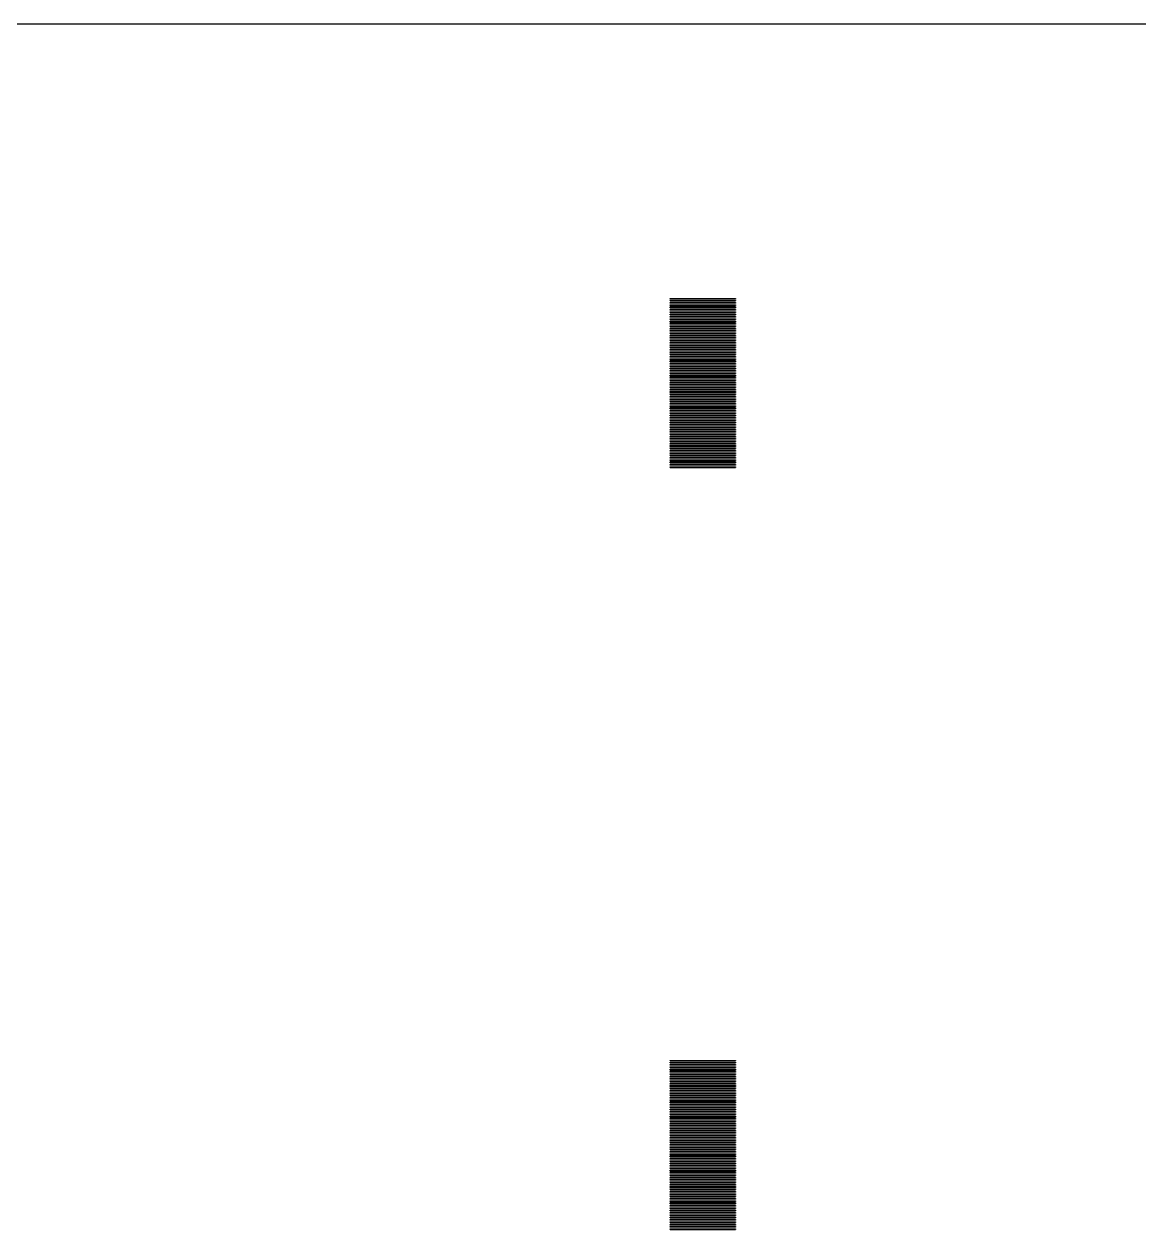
# Model space of a CAD drawing. Extents: x -18 to 85, y -20 to 85.
# Drawn here: x 7.92 to 33.51, y 39.05 to 66.75 of the extents above; entities that cross this region are included whole.
import ezdxf

# ---------------------------------------------------------------- set-up
doc = ezdxf.new("R2010")
doc.units = 0

msp = doc.modelspace()

# ---------------------------------------------------------------- linework, layer by layer
for p, q in [((66.75, 66.75), (-2.25, 66.75)), ((22.75, 60.435), (22.75, 60.445)), ((22.75, 60.445), (24.25, 60.445)), ((24.25, 60.435), (22.75, 60.435)), ((22.75, 60.395), (22.75, 60.405)), ((22.75, 60.405), (24.25, 60.405)), ((24.25, 60.395), (22.75, 60.395)), ((24.25, 60.445), (24.25, 60.435)), ((24.25, 60.405), (24.25, 60.395)), ((22.75, 60.355), (22.75, 60.365)), ((22.75, 60.365), (24.25, 60.365)), ((24.25, 60.355), (22.75, 60.355)), ((22.75, 60.315), (22.75, 60.325)), ((22.75, 60.325), (24.25, 60.325)), ((24.25, 60.315), (22.75, 60.315)), ((22.75, 60.275), (22.75, 60.285)), ((22.75, 60.285), (24.25, 60.285)), ((24.25, 60.275), (22.75, 60.275)), ((22.75, 60.235), (22.75, 60.245)), ((22.75, 60.245), (24.25, 60.245)), ((24.25, 60.235), (22.75, 60.235)), ((22.75, 60.195), (22.75, 60.205)), ((22.75, 60.205), (24.25, 60.205)), ((24.25, 60.195), (22.75, 60.195)), ((22.75, 60.155), (22.75, 60.165)), ((22.75, 60.165), (24.25, 60.165)), ((24.25, 60.155), (22.75, 60.155)), ((22.75, 60.115), (22.75, 60.125)), ((22.75, 60.125), (24.25, 60.125)), ((24.25, 60.115), (22.75, 60.115)), ((24.25, 60.365), (24.25, 60.355)), ((24.25, 60.325), (24.25, 60.315)), ((24.25, 60.285), (24.25, 60.275)), ((24.25, 60.245), (24.25, 60.235)), ((24.25, 60.205), (24.25, 60.195)), ((24.25, 60.165), (24.25, 60.155)), ((24.25, 60.125), (24.25, 60.115)), ((22.75, 60.075), (22.75, 60.085)), ((22.75, 60.085), (24.25, 60.085)), ((24.25, 60.075), (22.75, 60.075)), ((22.75, 60.035), (22.75, 60.045)), ((22.75, 60.045), (24.25, 60.045)), ((24.25, 60.035), (22.75, 60.035)), ((22.75, 59.995), (22.75, 60.005)), ((22.75, 60.005), (24.25, 60.005)), ((24.25, 59.995), (22.75, 59.995)), ((22.75, 59.955), (22.75, 59.965)), ((22.75, 59.965), (24.25, 59.965)), ((24.25, 59.955), (22.75, 59.955)), ((22.75, 59.915), (22.75, 59.925)), ((22.75, 59.925), (24.25, 59.925)), ((24.25, 59.915), (22.75, 59.915)), ((22.75, 59.875), (22.75, 59.885)), ((22.75, 59.885), (24.25, 59.885)), ((24.25, 59.875), (22.75, 59.875)), ((22.75, 59.835), (22.75, 59.845)), ((22.75, 59.845), (24.25, 59.845)), ((24.25, 59.835), (22.75, 59.835)), ((24.25, 60.085), (24.25, 60.075)), ((24.25, 60.045), (24.25, 60.035)), ((24.25, 60.005), (24.25, 59.995)), ((24.25, 59.965), (24.25, 59.955)), ((24.25, 59.925), (24.25, 59.915)), ((24.25, 59.885), (24.25, 59.875)), ((24.25, 59.845), (24.25, 59.835)), ((22.75, 59.795), (22.75, 59.805)), ((22.75, 59.805), (24.25, 59.805)), ((24.25, 59.795), (22.75, 59.795)), ((22.75, 59.755), (22.75, 59.765)), ((22.75, 59.765), (24.25, 59.765)), ((24.25, 59.755), (22.75, 59.755)), ((22.75, 59.715), (22.75, 59.725)), ((22.75, 59.725), (24.25, 59.725)), ((24.25, 59.715), (22.75, 59.715)), ((22.75, 59.675), (22.75, 59.685)), ((22.75, 59.685), (24.25, 59.685)), ((24.25, 59.675), (22.75, 59.675)), ((22.75, 59.635), (22.75, 59.645)), ((22.75, 59.645), (24.25, 59.645)), ((24.25, 59.635), (22.75, 59.635)), ((22.75, 59.595), (22.75, 59.605)), ((22.75, 59.605), (24.25, 59.605)), ((24.25, 59.595), (22.75, 59.595)), ((22.75, 59.555), (22.75, 59.565)), ((22.75, 59.565), (24.25, 59.565)), ((24.25, 59.555), (22.75, 59.555)), ((24.25, 59.805), (24.25, 59.795)), ((24.25, 59.765), (24.25, 59.755)), ((24.25, 59.725), (24.25, 59.715)), ((24.25, 59.685), (24.25, 59.675)), ((24.25, 59.645), (24.25, 59.635)), ((24.25, 59.605), (24.25, 59.595)), ((24.25, 59.565), (24.25, 59.555)), ((22.75, 59.515), (22.75, 59.525)), ((22.75, 59.525), (24.25, 59.525)), ((24.25, 59.515), (22.75, 59.515)), ((22.75, 59.475), (22.75, 59.485)), ((22.75, 59.485), (24.25, 59.485)), ((24.25, 59.475), (22.75, 59.475)), ((22.75, 59.435), (22.75, 59.445)), ((22.75, 59.445), (24.25, 59.445)), ((24.25, 59.435), (22.75, 59.435)), ((22.75, 59.395), (22.75, 59.405)), ((22.75, 59.405), (24.25, 59.405)), ((24.25, 59.395), (22.75, 59.395)), ((22.75, 59.355), (22.75, 59.365)), ((22.75, 59.365), (24.25, 59.365)), ((24.25, 59.355), (22.75, 59.355)), ((22.75, 59.315), (22.75, 59.325)), ((22.75, 59.325), (24.25, 59.325)), ((24.25, 59.315), (22.75, 59.315)), ((22.75, 59.275), (22.75, 59.285)), ((22.75, 59.285), (24.25, 59.285)), ((24.25, 59.275), (22.75, 59.275)), ((24.25, 59.525), (24.25, 59.515)), ((24.25, 59.485), (24.25, 59.475)), ((24.25, 59.445), (24.25, 59.435)), ((24.25, 59.405), (24.25, 59.395)), ((24.25, 59.365), (24.25, 59.355)), ((24.25, 59.325), (24.25, 59.315)), ((24.25, 59.285), (24.25, 59.275)), ((22.75, 59.235), (22.75, 59.245)), ((22.75, 59.245), (24.25, 59.245)), ((24.25, 59.235), (22.75, 59.235)), ((22.75, 59.195), (22.75, 59.205)), ((22.75, 59.205), (24.25, 59.205)), ((24.25, 59.195), (22.75, 59.195)), ((22.75, 59.155), (22.75, 59.165)), ((22.75, 59.165), (24.25, 59.165)), ((24.25, 59.155), (22.75, 59.155)), ((22.75, 59.115), (22.75, 59.125)), ((22.75, 59.125), (24.25, 59.125)), ((24.25, 59.115), (22.75, 59.115)), ((22.75, 59.075), (22.75, 59.085)), ((22.75, 59.085), (24.25, 59.085)), ((24.25, 59.075), (22.75, 59.075)), ((22.75, 59.035), (22.75, 59.045)), ((22.75, 59.045), (24.25, 59.045)), ((24.25, 59.035), (22.75, 59.035)), ((22.75, 58.995), (22.75, 59.005)), ((22.75, 59.005), (24.25, 59.005)), ((24.25, 58.995), (22.75, 58.995)), ((24.25, 59.245), (24.25, 59.235)), ((24.25, 59.205), (24.25, 59.195)), ((24.25, 59.165), (24.25, 59.155)), ((24.25, 59.125), (24.25, 59.115)), ((24.25, 59.085), (24.25, 59.075)), ((24.25, 59.045), (24.25, 59.035)), ((24.25, 59.005), (24.25, 58.995)), ((22.75, 58.955), (22.75, 58.965)), ((22.75, 58.965), (24.25, 58.965)), ((24.25, 58.955), (22.75, 58.955)), ((22.75, 58.915), (22.75, 58.925)), ((22.75, 58.925), (24.25, 58.925)), ((24.25, 58.915), (22.75, 58.915)), ((22.75, 58.875), (22.75, 58.885)), ((22.75, 58.885), (24.25, 58.885)), ((24.25, 58.875), (22.75, 58.875)), ((22.75, 58.835), (22.75, 58.845)), ((22.75, 58.845), (24.25, 58.845)), ((24.25, 58.835), (22.75, 58.835)), ((22.75, 58.795), (22.75, 58.805)), ((22.75, 58.805), (24.25, 58.805)), ((24.25, 58.795), (22.75, 58.795)), ((22.75, 58.755), (22.75, 58.765)), ((22.75, 58.765), (24.25, 58.765)), ((24.25, 58.755), (22.75, 58.755)), ((22.75, 58.715), (22.75, 58.725)), ((22.75, 58.725), (24.25, 58.725)), ((24.25, 58.715), (22.75, 58.715)), ((24.25, 58.965), (24.25, 58.955)), ((24.25, 58.925), (24.25, 58.915)), ((24.25, 58.885), (24.25, 58.875)), ((24.25, 58.845), (24.25, 58.835)), ((24.25, 58.805), (24.25, 58.795)), ((24.25, 58.765), (24.25, 58.755)), ((24.25, 58.725), (24.25, 58.715)), ((22.75, 58.675), (22.75, 58.685)), ((22.75, 58.685), (24.25, 58.685)), ((24.25, 58.675), (22.75, 58.675)), ((22.75, 58.635), (22.75, 58.645)), ((22.75, 58.645), (24.25, 58.645)), ((24.25, 58.635), (22.75, 58.635)), ((22.75, 58.595), (22.75, 58.605)), ((22.75, 58.605), (24.25, 58.605)), ((24.25, 58.595), (22.75, 58.595)), ((22.75, 58.555), (22.75, 58.565)), ((22.75, 58.565), (24.25, 58.565)), ((24.25, 58.555), (22.75, 58.555)), ((22.75, 58.515), (22.75, 58.525)), ((22.75, 58.525), (24.25, 58.525)), ((24.25, 58.515), (22.75, 58.515)), ((22.75, 58.475), (22.75, 58.485)), ((22.75, 58.485), (24.25, 58.485)), ((24.25, 58.475), (22.75, 58.475)), ((22.75, 58.435), (22.75, 58.445)), ((22.75, 58.445), (24.25, 58.445)), ((24.25, 58.685), (24.25, 58.675)), ((24.25, 58.645), (24.25, 58.635)), ((24.25, 58.605), (24.25, 58.595)), ((24.25, 58.565), (24.25, 58.555)), ((24.25, 58.525), (24.25, 58.515)), ((24.25, 58.485), (24.25, 58.475)), ((24.25, 58.445), (24.25, 58.435)), ((24.25, 58.435), (22.75, 58.435)), ((22.75, 58.395), (22.75, 58.405)), ((22.75, 58.405), (24.25, 58.405)), ((24.25, 58.395), (22.75, 58.395)), ((22.75, 58.355), (22.75, 58.365)), ((22.75, 58.365), (24.25, 58.365)), ((24.25, 58.355), (22.75, 58.355)), ((22.75, 58.315), (22.75, 58.325)), ((22.75, 58.325), (24.25, 58.325)), ((24.25, 58.315), (22.75, 58.315)), ((22.75, 58.275), (22.75, 58.285)), ((22.75, 58.285), (24.25, 58.285)), ((24.25, 58.275), (22.75, 58.275)), ((22.75, 58.235), (22.75, 58.245)), ((22.75, 58.245), (24.25, 58.245)), ((24.25, 58.235), (22.75, 58.235)), ((22.75, 58.195), (22.75, 58.205)), ((22.75, 58.205), (24.25, 58.205)), ((24.25, 58.195), (22.75, 58.195)), ((22.75, 58.155), (22.75, 58.165)), ((22.75, 58.165), (24.25, 58.165)), ((24.25, 58.405), (24.25, 58.395)), ((24.25, 58.365), (24.25, 58.355)), ((24.25, 58.325), (24.25, 58.315)), ((24.25, 58.285), (24.25, 58.275)), ((24.25, 58.245), (24.25, 58.235)), ((24.25, 58.205), (24.25, 58.195)), ((24.25, 58.165), (24.25, 58.155)), ((24.25, 58.155), (22.75, 58.155)), ((22.75, 58.115), (22.75, 58.125)), ((22.75, 58.125), (24.25, 58.125)), ((24.25, 58.115), (22.75, 58.115)), ((22.75, 58.075), (22.75, 58.085)), ((22.75, 58.085), (24.25, 58.085)), ((24.25, 58.075), (22.75, 58.075)), ((22.75, 58.035), (22.75, 58.045)), ((22.75, 58.045), (24.25, 58.045)), ((24.25, 58.035), (22.75, 58.035)), ((22.75, 57.995), (22.75, 58.005)), ((22.75, 58.005), (24.25, 58.005)), ((24.25, 57.995), (22.75, 57.995)), ((22.75, 57.955), (22.75, 57.965)), ((22.75, 57.965), (24.25, 57.965)), ((24.25, 57.955), (22.75, 57.955)), ((22.75, 57.915), (22.75, 57.925)), ((22.75, 57.925), (24.25, 57.925)), ((24.25, 57.915), (22.75, 57.915)), ((22.75, 57.875), (22.75, 57.885)), ((22.75, 57.885), (24.25, 57.885)), ((24.25, 58.125), (24.25, 58.115)), ((24.25, 58.085), (24.25, 58.075)), ((24.25, 58.045), (24.25, 58.035)), ((24.25, 58.005), (24.25, 57.995)), ((24.25, 57.965), (24.25, 57.955)), ((24.25, 57.925), (24.25, 57.915)), ((24.25, 57.885), (24.25, 57.875)), ((24.25, 57.875), (22.75, 57.875)), ((22.75, 57.835), (22.75, 57.845)), ((22.75, 57.845), (24.25, 57.845)), ((24.25, 57.835), (22.75, 57.835)), ((22.75, 57.795), (22.75, 57.805)), ((22.75, 57.805), (24.25, 57.805)), ((24.25, 57.795), (22.75, 57.795)), ((22.75, 57.755), (22.75, 57.765)), ((22.75, 57.765), (24.25, 57.765)), ((24.25, 57.755), (22.75, 57.755)), ((22.75, 57.715), (22.75, 57.725)), ((22.75, 57.725), (24.25, 57.725)), ((24.25, 57.715), (22.75, 57.715)), ((22.75, 57.675), (22.75, 57.685)), ((22.75, 57.685), (24.25, 57.685)), ((24.25, 57.675), (22.75, 57.675)), ((22.75, 57.635), (22.75, 57.645)), ((22.75, 57.645), (24.25, 57.645)), ((24.25, 57.635), (22.75, 57.635)), ((24.25, 57.845), (24.25, 57.835)), ((24.25, 57.805), (24.25, 57.795)), ((24.25, 57.765), (24.25, 57.755)), ((24.25, 57.725), (24.25, 57.715)), ((24.25, 57.685), (24.25, 57.675)), ((24.25, 57.645), (24.25, 57.635)), ((22.75, 57.595), (22.75, 57.605)), ((22.75, 57.605), (24.25, 57.605)), ((24.25, 57.595), (22.75, 57.595)), ((22.75, 57.555), (22.75, 57.565)), ((22.75, 57.565), (24.25, 57.565)), ((24.25, 57.555), (22.75, 57.555)), ((22.75, 57.515), (22.75, 57.525)), ((22.75, 57.525), (24.25, 57.525)), ((24.25, 57.515), (22.75, 57.515)), ((22.75, 57.475), (22.75, 57.485)), ((22.75, 57.485), (24.25, 57.485)), ((24.25, 57.475), (22.75, 57.475)), ((22.75, 57.435), (22.75, 57.445)), ((22.75, 57.445), (24.25, 57.445)), ((24.25, 57.435), (22.75, 57.435)), ((22.75, 57.395), (22.75, 57.405)), ((22.75, 57.405), (24.25, 57.405)), ((24.25, 57.395), (22.75, 57.395)), ((22.75, 57.355), (22.75, 57.365)), ((22.75, 57.365), (24.25, 57.365)), ((24.25, 57.355), (22.75, 57.355)), ((24.25, 57.605), (24.25, 57.595)), ((24.25, 57.565), (24.25, 57.555)), ((24.25, 57.525), (24.25, 57.515)), ((24.25, 57.485), (24.25, 57.475)), ((24.25, 57.445), (24.25, 57.435)), ((24.25, 57.405), (24.25, 57.395)), ((24.25, 57.365), (24.25, 57.355)), ((22.75, 57.315), (22.75, 57.325)), ((22.75, 57.325), (24.25, 57.325)), ((24.25, 57.315), (22.75, 57.315)), ((22.75, 57.275), (22.75, 57.285)), ((22.75, 57.285), (24.25, 57.285)), ((24.25, 57.275), (22.75, 57.275)), ((22.75, 57.235), (22.75, 57.245)), ((22.75, 57.245), (24.25, 57.245)), ((24.25, 57.235), (22.75, 57.235)), ((22.75, 57.195), (22.75, 57.205)), ((22.75, 57.205), (24.25, 57.205)), ((24.25, 57.195), (22.75, 57.195)), ((22.75, 57.155), (22.75, 57.165)), ((22.75, 57.165), (24.25, 57.165)), ((24.25, 57.155), (22.75, 57.155)), ((22.75, 57.115), (22.75, 57.125)), ((22.75, 57.125), (24.25, 57.125)), ((24.25, 57.115), (22.75, 57.115)), ((22.75, 57.075), (22.75, 57.085)), ((22.75, 57.085), (24.25, 57.085)), ((24.25, 57.075), (22.75, 57.075)), ((24.25, 57.325), (24.25, 57.315)), ((24.25, 57.285), (24.25, 57.275)), ((24.25, 57.245), (24.25, 57.235)), ((24.25, 57.205), (24.25, 57.195)), ((24.25, 57.165), (24.25, 57.155)), ((24.25, 57.125), (24.25, 57.115)), ((24.25, 57.085), (24.25, 57.075)), ((22.75, 57.035), (22.75, 57.045)), ((22.75, 57.045), (24.25, 57.045)), ((24.25, 57.035), (22.75, 57.035)), ((22.75, 56.995), (22.75, 57.005)), ((22.75, 57.005), (24.25, 57.005)), ((24.25, 56.995), (22.75, 56.995)), ((22.75, 56.955), (22.75, 56.965)), ((22.75, 56.965), (24.25, 56.965)), ((24.25, 56.955), (22.75, 56.955)), ((22.75, 56.915), (22.75, 56.925)), ((22.75, 56.925), (24.25, 56.925)), ((24.25, 56.915), (22.75, 56.915)), ((22.75, 56.875), (22.75, 56.885)), ((22.75, 56.885), (24.25, 56.885)), ((24.25, 56.875), (22.75, 56.875)), ((22.75, 56.835), (22.75, 56.845)), ((22.75, 56.845), (24.25, 56.845)), ((24.25, 56.835), (22.75, 56.835)), ((22.75, 56.795), (22.75, 56.805)), ((22.75, 56.805), (24.25, 56.805)), ((24.25, 56.795), (22.75, 56.795)), ((24.25, 57.045), (24.25, 57.035)), ((24.25, 57.005), (24.25, 56.995)), ((24.25, 56.965), (24.25, 56.955)), ((24.25, 56.925), (24.25, 56.915)), ((24.25, 56.885), (24.25, 56.875)), ((24.25, 56.845), (24.25, 56.835)), ((24.25, 56.805), (24.25, 56.795)), ((22.75, 56.755), (22.75, 56.765)), ((22.75, 56.765), (24.25, 56.765)), ((24.25, 56.755), (22.75, 56.755)), ((22.75, 56.715), (22.75, 56.725)), ((22.75, 56.725), (24.25, 56.725)), ((24.25, 56.715), (22.75, 56.715)), ((22.75, 56.675), (22.75, 56.685)), ((22.75, 56.685), (24.25, 56.685)), ((24.25, 56.675), (22.75, 56.675)), ((22.75, 56.635), (22.75, 56.645)), ((22.75, 56.645), (24.25, 56.645)), ((24.25, 56.635), (22.75, 56.635)), ((22.75, 56.595), (22.75, 56.605)), ((22.75, 56.605), (24.25, 56.605)), ((24.25, 56.595), (22.75, 56.595)), ((22.75, 56.555), (22.75, 56.565)), ((22.75, 56.565), (24.25, 56.565)), ((24.25, 56.555), (22.75, 56.555)), ((24.25, 56.765), (24.25, 56.755)), ((24.25, 56.725), (24.25, 56.715)), ((24.25, 56.685), (24.25, 56.675)), ((24.25, 56.645), (24.25, 56.635)), ((24.25, 56.605), (24.25, 56.595)), ((24.25, 56.565), (24.25, 56.555)), ((22.75, 42.935), (22.75, 42.945)), ((22.75, 42.945), (24.25, 42.945)), ((24.25, 42.935), (22.75, 42.935)), ((24.25, 42.945), (24.25, 42.935)), ((22.75, 42.895), (22.75, 42.905)), ((22.75, 42.905), (24.25, 42.905)), ((24.25, 42.895), (22.75, 42.895)), ((22.75, 42.855), (22.75, 42.865)), ((22.75, 42.865), (24.25, 42.865)), ((24.25, 42.855), (22.75, 42.855)), ((22.75, 42.815), (22.75, 42.825)), ((22.75, 42.825), (24.25, 42.825)), ((24.25, 42.815), (22.75, 42.815)), ((22.75, 42.775), (22.75, 42.785)), ((22.75, 42.785), (24.25, 42.785)), ((24.25, 42.775), (22.75, 42.775)), ((22.75, 42.735), (22.75, 42.745)), ((22.75, 42.745), (24.25, 42.745)), ((24.25, 42.735), (22.75, 42.735)), ((22.75, 42.695), (22.75, 42.705)), ((22.75, 42.705), (24.25, 42.705)), ((24.25, 42.695), (22.75, 42.695)), ((22.75, 42.655), (22.75, 42.665)), ((22.75, 42.665), (24.25, 42.665)), ((24.25, 42.655), (22.75, 42.655)), ((24.25, 42.905), (24.25, 42.895)), ((24.25, 42.865), (24.25, 42.855)), ((24.25, 42.825), (24.25, 42.815)), ((24.25, 42.785), (24.25, 42.775)), ((24.25, 42.745), (24.25, 42.735)), ((24.25, 42.705), (24.25, 42.695)), ((24.25, 42.665), (24.25, 42.655)), ((22.75, 42.615), (22.75, 42.625)), ((22.75, 42.625), (24.25, 42.625)), ((24.25, 42.615), (22.75, 42.615)), ((22.75, 42.575), (22.75, 42.585)), ((22.75, 42.585), (24.25, 42.585)), ((24.25, 42.575), (22.75, 42.575)), ((22.75, 42.535), (22.75, 42.545)), ((22.75, 42.545), (24.25, 42.545)), ((24.25, 42.535), (22.75, 42.535)), ((22.75, 42.495), (22.75, 42.505)), ((22.75, 42.505), (24.25, 42.505)), ((24.25, 42.495), (22.75, 42.495)), ((22.75, 42.455), (22.75, 42.465)), ((22.75, 42.465), (24.25, 42.465)), ((24.25, 42.455), (22.75, 42.455)), ((22.75, 42.415), (22.75, 42.425)), ((22.75, 42.425), (24.25, 42.425)), ((24.25, 42.415), (22.75, 42.415)), ((22.75, 42.375), (22.75, 42.385)), ((22.75, 42.385), (24.25, 42.385)), ((24.25, 42.375), (22.75, 42.375)), ((24.25, 42.625), (24.25, 42.615)), ((24.25, 42.585), (24.25, 42.575)), ((24.25, 42.545), (24.25, 42.535)), ((24.25, 42.505), (24.25, 42.495)), ((24.25, 42.465), (24.25, 42.455)), ((24.25, 42.425), (24.25, 42.415)), ((24.25, 42.385), (24.25, 42.375)), ((22.75, 42.335), (22.75, 42.345)), ((22.75, 42.345), (24.25, 42.345)), ((24.25, 42.335), (22.75, 42.335)), ((22.75, 42.295), (22.75, 42.305)), ((22.75, 42.305), (24.25, 42.305)), ((24.25, 42.295), (22.75, 42.295)), ((22.75, 42.255), (22.75, 42.265)), ((22.75, 42.265), (24.25, 42.265)), ((24.25, 42.255), (22.75, 42.255)), ((22.75, 42.215), (22.75, 42.225)), ((22.75, 42.225), (24.25, 42.225)), ((24.25, 42.215), (22.75, 42.215)), ((22.75, 42.175), (22.75, 42.185)), ((22.75, 42.185), (24.25, 42.185)), ((24.25, 42.175), (22.75, 42.175)), ((22.75, 42.135), (22.75, 42.145)), ((22.75, 42.145), (24.25, 42.145)), ((24.25, 42.135), (22.75, 42.135)), ((22.75, 42.095), (22.75, 42.105)), ((22.75, 42.105), (24.25, 42.105)), ((24.25, 42.345), (24.25, 42.335)), ((24.25, 42.305), (24.25, 42.295)), ((24.25, 42.265), (24.25, 42.255)), ((24.25, 42.225), (24.25, 42.215)), ((24.25, 42.185), (24.25, 42.175)), ((24.25, 42.145), (24.25, 42.135)), ((24.25, 42.105), (24.25, 42.095)), ((24.25, 42.095), (22.75, 42.095)), ((22.75, 42.055), (22.75, 42.065)), ((22.75, 42.065), (24.25, 42.065)), ((24.25, 42.055), (22.75, 42.055)), ((22.75, 42.015), (22.75, 42.025)), ((22.75, 42.025), (24.25, 42.025)), ((24.25, 42.015), (22.75, 42.015)), ((22.75, 41.975), (22.75, 41.985)), ((22.75, 41.985), (24.25, 41.985)), ((24.25, 41.975), (22.75, 41.975)), ((22.75, 41.935), (22.75, 41.945)), ((22.75, 41.945), (24.25, 41.945)), ((24.25, 41.935), (22.75, 41.935)), ((22.75, 41.895), (22.75, 41.905)), ((22.75, 41.905), (24.25, 41.905)), ((24.25, 41.895), (22.75, 41.895)), ((22.75, 41.855), (22.75, 41.865)), ((22.75, 41.865), (24.25, 41.865)), ((24.25, 41.855), (22.75, 41.855)), ((22.75, 41.815), (22.75, 41.825)), ((22.75, 41.825), (24.25, 41.825)), ((24.25, 42.065), (24.25, 42.055)), ((24.25, 42.025), (24.25, 42.015)), ((24.25, 41.985), (24.25, 41.975)), ((24.25, 41.945), (24.25, 41.935)), ((24.25, 41.905), (24.25, 41.895)), ((24.25, 41.865), (24.25, 41.855)), ((24.25, 41.825), (24.25, 41.815)), ((24.25, 41.815), (22.75, 41.815)), ((22.75, 41.775), (22.75, 41.785)), ((22.75, 41.785), (24.25, 41.785)), ((24.25, 41.775), (22.75, 41.775)), ((22.75, 41.735), (22.75, 41.745)), ((22.75, 41.745), (24.25, 41.745)), ((24.25, 41.735), (22.75, 41.735)), ((22.75, 41.695), (22.75, 41.705)), ((22.75, 41.705), (24.25, 41.705)), ((24.25, 41.695), (22.75, 41.695)), ((22.75, 41.655), (22.75, 41.665)), ((22.75, 41.665), (24.25, 41.665)), ((24.25, 41.655), (22.75, 41.655)), ((22.75, 41.615), (22.75, 41.625)), ((22.75, 41.625), (24.25, 41.625)), ((24.25, 41.615), (22.75, 41.615)), ((22.75, 41.575), (22.75, 41.585)), ((22.75, 41.585), (24.25, 41.585)), ((24.25, 41.575), (22.75, 41.575)), ((22.75, 41.535), (22.75, 41.545)), ((22.75, 41.545), (24.25, 41.545)), ((24.25, 41.785), (24.25, 41.775)), ((24.25, 41.745), (24.25, 41.735)), ((24.25, 41.705), (24.25, 41.695)), ((24.25, 41.665), (24.25, 41.655)), ((24.25, 41.625), (24.25, 41.615)), ((24.25, 41.585), (24.25, 41.575)), ((24.25, 41.545), (24.25, 41.535)), ((24.25, 41.535), (22.75, 41.535)), ((22.75, 41.495), (22.75, 41.505)), ((22.75, 41.505), (24.25, 41.505)), ((24.25, 41.495), (22.75, 41.495)), ((22.75, 41.455), (22.75, 41.465)), ((22.75, 41.465), (24.25, 41.465)), ((24.25, 41.455), (22.75, 41.455)), ((22.75, 41.415), (22.75, 41.425)), ((22.75, 41.425), (24.25, 41.425)), ((24.25, 41.415), (22.75, 41.415)), ((22.75, 41.375), (22.75, 41.385)), ((22.75, 41.385), (24.25, 41.385)), ((24.25, 41.375), (22.75, 41.375)), ((22.75, 41.335), (22.75, 41.345)), ((22.75, 41.345), (24.25, 41.345)), ((24.25, 41.335), (22.75, 41.335)), ((22.75, 41.295), (22.75, 41.305)), ((22.75, 41.305), (24.25, 41.305)), ((24.25, 41.295), (22.75, 41.295)), ((24.25, 41.505), (24.25, 41.495)), ((24.25, 41.465), (24.25, 41.455)), ((24.25, 41.425), (24.25, 41.415)), ((24.25, 41.385), (24.25, 41.375)), ((24.25, 41.345), (24.25, 41.335)), ((24.25, 41.305), (24.25, 41.295)), ((22.75, 41.255), (22.75, 41.265)), ((22.75, 41.265), (24.25, 41.265)), ((24.25, 41.255), (22.75, 41.255)), ((22.75, 41.215), (22.75, 41.225)), ((22.75, 41.225), (24.25, 41.225)), ((24.25, 41.215), (22.75, 41.215)), ((22.75, 41.175), (22.75, 41.185)), ((22.75, 41.185), (24.25, 41.185)), ((24.25, 41.175), (22.75, 41.175)), ((22.75, 41.135), (22.75, 41.145)), ((22.75, 41.145), (24.25, 41.145)), ((24.25, 41.135), (22.75, 41.135)), ((22.75, 41.095), (22.75, 41.105)), ((22.75, 41.105), (24.25, 41.105)), ((24.25, 41.095), (22.75, 41.095)), ((22.75, 41.055), (22.75, 41.065)), ((22.75, 41.065), (24.25, 41.065)), ((24.25, 41.055), (22.75, 41.055)), ((22.75, 41.015), (22.75, 41.025)), ((22.75, 41.025), (24.25, 41.025)), ((24.25, 41.015), (22.75, 41.015)), ((24.25, 41.265), (24.25, 41.255)), ((24.25, 41.225), (24.25, 41.215)), ((24.25, 41.185), (24.25, 41.175)), ((24.25, 41.145), (24.25, 41.135)), ((24.25, 41.105), (24.25, 41.095)), ((24.25, 41.065), (24.25, 41.055)), ((24.25, 41.025), (24.25, 41.015)), ((22.75, 40.975), (22.75, 40.985)), ((22.75, 40.985), (24.25, 40.985)), ((24.25, 40.975), (22.75, 40.975)), ((22.75, 40.935), (22.75, 40.945)), ((22.75, 40.945), (24.25, 40.945)), ((24.25, 40.935), (22.75, 40.935)), ((22.75, 40.895), (22.75, 40.905)), ((22.75, 40.905), (24.25, 40.905)), ((24.25, 40.895), (22.75, 40.895)), ((22.75, 40.855), (22.75, 40.865)), ((22.75, 40.865), (24.25, 40.865)), ((24.25, 40.855), (22.75, 40.855)), ((22.75, 40.815), (22.75, 40.825)), ((22.75, 40.825), (24.25, 40.825)), ((24.25, 40.815), (22.75, 40.815)), ((22.75, 40.775), (22.75, 40.785)), ((22.75, 40.785), (24.25, 40.785)), ((24.25, 40.775), (22.75, 40.775)), ((22.75, 40.735), (22.75, 40.745)), ((22.75, 40.745), (24.25, 40.745)), ((24.25, 40.735), (22.75, 40.735)), ((24.25, 40.985), (24.25, 40.975)), ((24.25, 40.945), (24.25, 40.935)), ((24.25, 40.905), (24.25, 40.895)), ((24.25, 40.865), (24.25, 40.855)), ((24.25, 40.825), (24.25, 40.815)), ((24.25, 40.785), (24.25, 40.775)), ((24.25, 40.745), (24.25, 40.735)), ((22.75, 40.695), (22.75, 40.705)), ((22.75, 40.705), (24.25, 40.705)), ((24.25, 40.695), (22.75, 40.695)), ((22.75, 40.655), (22.75, 40.665)), ((22.75, 40.665), (24.25, 40.665)), ((24.25, 40.655), (22.75, 40.655)), ((22.75, 40.615), (22.75, 40.625)), ((22.75, 40.625), (24.25, 40.625)), ((24.25, 40.615), (22.75, 40.615)), ((22.75, 40.575), (22.75, 40.585)), ((22.75, 40.585), (24.25, 40.585)), ((24.25, 40.575), (22.75, 40.575)), ((22.75, 40.535), (22.75, 40.545)), ((22.75, 40.545), (24.25, 40.545)), ((24.25, 40.535), (22.75, 40.535)), ((22.75, 40.495), (22.75, 40.505)), ((22.75, 40.505), (24.25, 40.505)), ((24.25, 40.495), (22.75, 40.495)), ((22.75, 40.455), (22.75, 40.465)), ((22.75, 40.465), (24.25, 40.465)), ((24.25, 40.455), (22.75, 40.455)), ((24.25, 40.705), (24.25, 40.695)), ((24.25, 40.665), (24.25, 40.655)), ((24.25, 40.625), (24.25, 40.615)), ((24.25, 40.585), (24.25, 40.575)), ((24.25, 40.545), (24.25, 40.535)), ((24.25, 40.505), (24.25, 40.495)), ((24.25, 40.465), (24.25, 40.455)), ((22.75, 40.415), (22.75, 40.425)), ((22.75, 40.425), (24.25, 40.425)), ((24.25, 40.415), (22.75, 40.415)), ((22.75, 40.375), (22.75, 40.385)), ((22.75, 40.385), (24.25, 40.385)), ((24.25, 40.375), (22.75, 40.375)), ((22.75, 40.335), (22.75, 40.345)), ((22.75, 40.345), (24.25, 40.345)), ((24.25, 40.335), (22.75, 40.335)), ((22.75, 40.295), (22.75, 40.305)), ((22.75, 40.305), (24.25, 40.305)), ((24.25, 40.295), (22.75, 40.295)), ((22.75, 40.255), (22.75, 40.265)), ((22.75, 40.265), (24.25, 40.265)), ((24.25, 40.255), (22.75, 40.255)), ((22.75, 40.215), (22.75, 40.225)), ((22.75, 40.225), (24.25, 40.225)), ((24.25, 40.215), (22.75, 40.215)), ((22.75, 40.175), (22.75, 40.185)), ((22.75, 40.185), (24.25, 40.185)), ((24.25, 40.175), (22.75, 40.175)), ((24.25, 40.425), (24.25, 40.415)), ((24.25, 40.385), (24.25, 40.375)), ((24.25, 40.345), (24.25, 40.335)), ((24.25, 40.305), (24.25, 40.295)), ((24.25, 40.265), (24.25, 40.255)), ((24.25, 40.225), (24.25, 40.215)), ((24.25, 40.185), (24.25, 40.175)), ((22.75, 40.135), (22.75, 40.145)), ((22.75, 40.145), (24.25, 40.145)), ((24.25, 40.135), (22.75, 40.135)), ((22.75, 40.095), (22.75, 40.105)), ((22.75, 40.105), (24.25, 40.105)), ((24.25, 40.095), (22.75, 40.095)), ((22.75, 40.055), (22.75, 40.065)), ((22.75, 40.065), (24.25, 40.065)), ((24.25, 40.055), (22.75, 40.055)), ((22.75, 40.015), (22.75, 40.025)), ((22.75, 40.025), (24.25, 40.025)), ((24.25, 40.015), (22.75, 40.015)), ((22.75, 39.975), (22.75, 39.985)), ((22.75, 39.985), (24.25, 39.985)), ((24.25, 39.975), (22.75, 39.975)), ((22.75, 39.935), (22.75, 39.945)), ((22.75, 39.945), (24.25, 39.945)), ((24.25, 39.935), (22.75, 39.935)), ((22.75, 39.895), (22.75, 39.905)), ((22.75, 39.905), (24.25, 39.905)), ((24.25, 39.895), (22.75, 39.895)), ((24.25, 40.145), (24.25, 40.135)), ((24.25, 40.105), (24.25, 40.095)), ((24.25, 40.065), (24.25, 40.055)), ((24.25, 40.025), (24.25, 40.015)), ((24.25, 39.985), (24.25, 39.975)), ((24.25, 39.945), (24.25, 39.935)), ((24.25, 39.905), (24.25, 39.895)), ((22.75, 39.855), (22.75, 39.865)), ((22.75, 39.865), (24.25, 39.865)), ((24.25, 39.855), (22.75, 39.855)), ((22.75, 39.815), (22.75, 39.825)), ((22.75, 39.825), (24.25, 39.825)), ((24.25, 39.815), (22.75, 39.815)), ((22.75, 39.775), (22.75, 39.785)), ((22.75, 39.785), (24.25, 39.785)), ((24.25, 39.775), (22.75, 39.775)), ((22.75, 39.735), (22.75, 39.745)), ((22.75, 39.745), (24.25, 39.745)), ((24.25, 39.735), (22.75, 39.735)), ((22.75, 39.695), (22.75, 39.705)), ((22.75, 39.705), (24.25, 39.705)), ((24.25, 39.695), (22.75, 39.695)), ((22.75, 39.655), (22.75, 39.665)), ((22.75, 39.665), (24.25, 39.665)), ((24.25, 39.655), (22.75, 39.655)), ((22.75, 39.615), (22.75, 39.625)), ((22.75, 39.625), (24.25, 39.625)), ((24.25, 39.615), (22.75, 39.615)), ((24.25, 39.865), (24.25, 39.855)), ((24.25, 39.825), (24.25, 39.815)), ((24.25, 39.785), (24.25, 39.775)), ((24.25, 39.745), (24.25, 39.735)), ((24.25, 39.705), (24.25, 39.695)), ((24.25, 39.665), (24.25, 39.655)), ((24.25, 39.625), (24.25, 39.615)), ((22.75, 39.575), (22.75, 39.585)), ((22.75, 39.585), (24.25, 39.585)), ((24.25, 39.575), (22.75, 39.575)), ((22.75, 39.535), (22.75, 39.545)), ((22.75, 39.545), (24.25, 39.545)), ((24.25, 39.535), (22.75, 39.535)), ((22.75, 39.495), (22.75, 39.505)), ((22.75, 39.505), (24.25, 39.505)), ((24.25, 39.495), (22.75, 39.495)), ((22.75, 39.455), (22.75, 39.465)), ((22.75, 39.465), (24.25, 39.465)), ((24.25, 39.455), (22.75, 39.455)), ((22.75, 39.415), (22.75, 39.425)), ((22.75, 39.425), (24.25, 39.425)), ((24.25, 39.415), (22.75, 39.415)), ((22.75, 39.375), (22.75, 39.385)), ((22.75, 39.385), (24.25, 39.385)), ((24.25, 39.375), (22.75, 39.375)), ((22.75, 39.335), (22.75, 39.345)), ((22.75, 39.345), (24.25, 39.345)), ((24.25, 39.335), (22.75, 39.335)), ((24.25, 39.585), (24.25, 39.575)), ((24.25, 39.545), (24.25, 39.535)), ((24.25, 39.505), (24.25, 39.495)), ((24.25, 39.465), (24.25, 39.455)), ((24.25, 39.425), (24.25, 39.415)), ((24.25, 39.385), (24.25, 39.375)), ((24.25, 39.345), (24.25, 39.335)), ((22.75, 39.295), (22.75, 39.305)), ((22.75, 39.305), (24.25, 39.305)), ((24.25, 39.295), (22.75, 39.295)), ((22.75, 39.255), (22.75, 39.265)), ((22.75, 39.265), (24.25, 39.265)), ((24.25, 39.255), (22.75, 39.255)), ((22.75, 39.215), (22.75, 39.225)), ((22.75, 39.225), (24.25, 39.225)), ((24.25, 39.215), (22.75, 39.215)), ((22.75, 39.175), (22.75, 39.185)), ((22.75, 39.185), (24.25, 39.185)), ((24.25, 39.175), (22.75, 39.175)), ((22.75, 39.135), (22.75, 39.145)), ((22.75, 39.145), (24.25, 39.145)), ((24.25, 39.135), (22.75, 39.135)), ((22.75, 39.095), (22.75, 39.105)), ((22.75, 39.105), (24.25, 39.105)), ((24.25, 39.095), (22.75, 39.095)), ((22.75, 39.055), (22.75, 39.065)), ((22.75, 39.065), (24.25, 39.065)), ((24.25, 39.055), (22.75, 39.055)), ((24.25, 39.305), (24.25, 39.295)), ((24.25, 39.265), (24.25, 39.255)), ((24.25, 39.225), (24.25, 39.215)), ((24.25, 39.185), (24.25, 39.175)), ((24.25, 39.145), (24.25, 39.135)), ((24.25, 39.105), (24.25, 39.095)), ((24.25, 39.065), (24.25, 39.055))]:
    msp.add_line(p, q)

doc.saveas('drawing.dxf')
